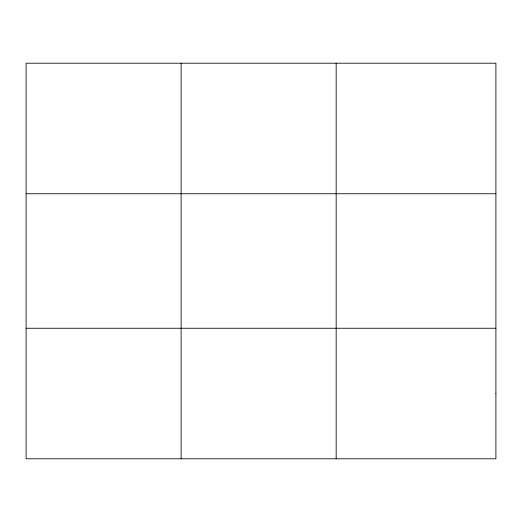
<?xml version="1.0" encoding="UTF-8"?>
<svg xmlns="http://www.w3.org/2000/svg" width="522" height="522" viewBox="0 0 522 522"><rect width="100%" height="100%" fill="white"/><g stroke="black" fill="none" stroke-linecap="round" stroke-linejoin="round"><path stroke-width="0.78" d="M181.134 458.799L181.134 63.201M336.168 458.799L336.168 63.201M26.1 193.747L495.9 193.747M26.1 328.253L495.9 328.253M495.9 393.529L495.9 458.799L26.1 458.799L26.1 63.201L495.9 63.201L495.9 393.529"/></g></svg>
